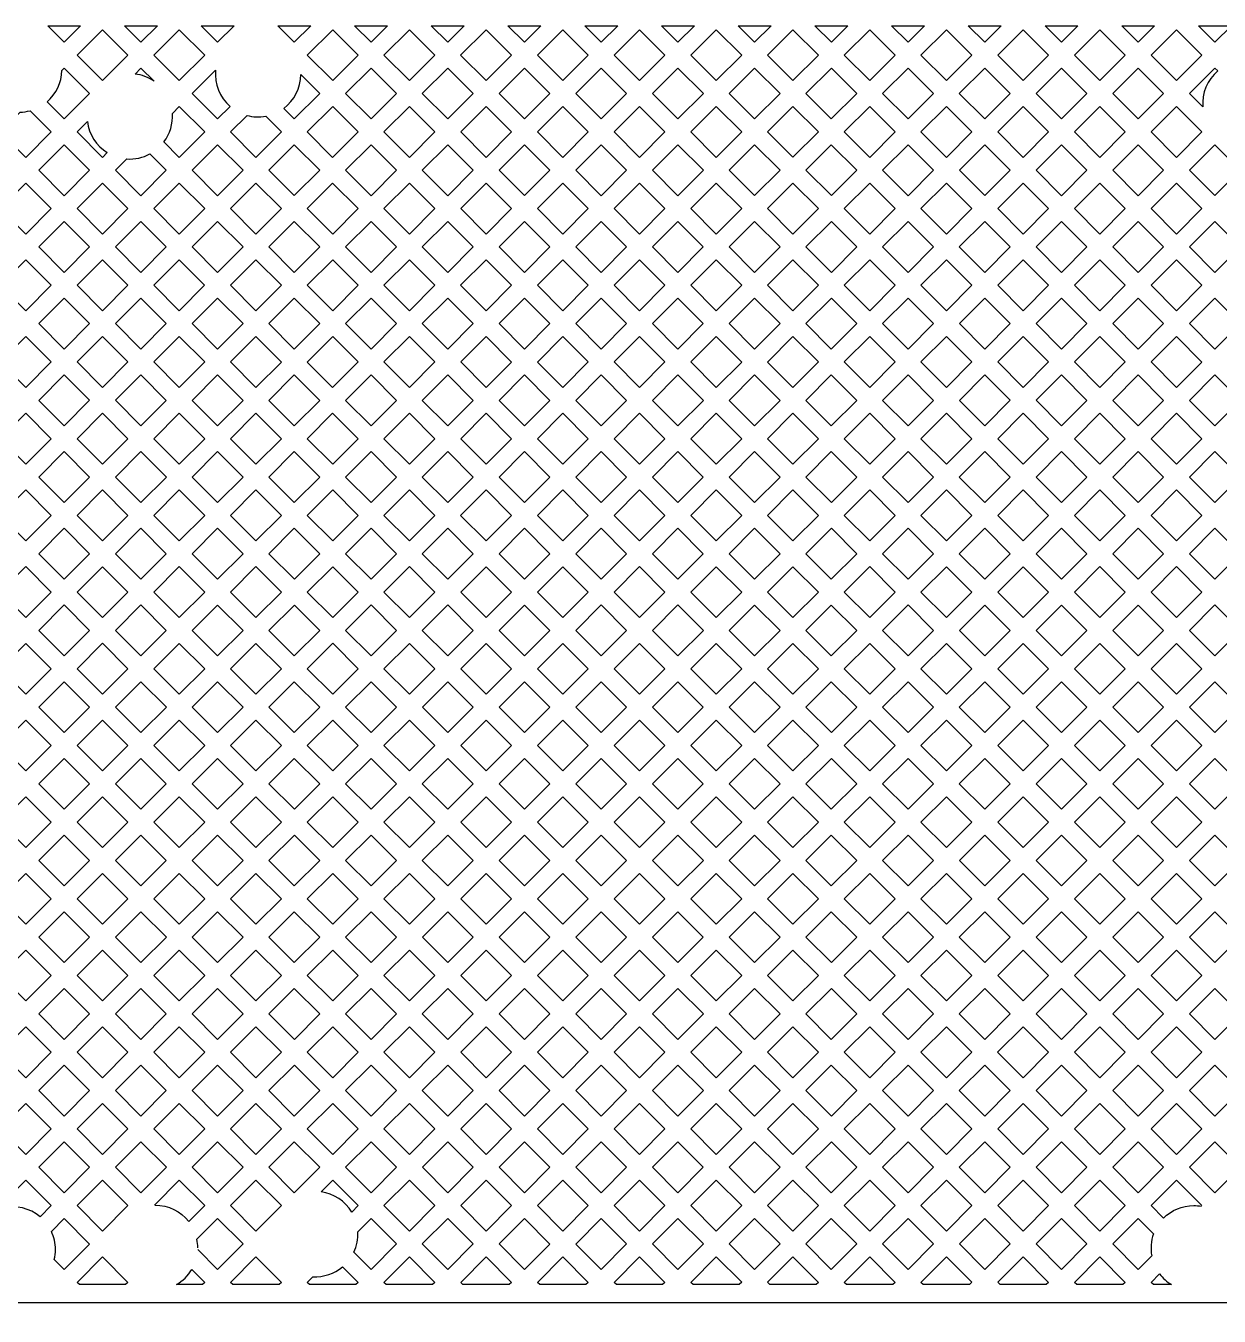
# Model space of a CAD drawing. Extents: x 3103 to 3424, y -52 to 175.
# Drawn here: x 3196.83 to 3201.8, y 41.98 to 47.36 of the extents above; entities that cross this region are included whole.
import ezdxf

# ---------------------------------------------------------------- set-up
doc = ezdxf.new("R2010")
doc.units = 0
doc.layers.add('gbr-dxf_layer0', color=7, linetype='Continuous')

msp = doc.modelspace()

# ---------------------------------------------------------------- linework, layer by layer
at = {"layer": 'gbr-dxf_layer0'}
for p, q in [((3196.92, 47.3555), (3197.0573, 47.3555)), ((3197.2398, 47.3555), (3197.3771, 47.3555)), ((3197.5593, 47.3555), (3197.6969, 47.3555)), ((3197.8791, 47.3555), (3198.0164, 47.3555)), ((3198.1989, 47.3555), (3198.3362, 47.3555)), ((3198.5184, 47.3555), (3198.6558, 47.3555)), ((3198.8382, 47.3555), (3198.9755, 47.3555)), ((3199.158, 47.3555), (3199.2953, 47.3555)), ((3199.4778, 47.3555), (3199.6149, 47.3555)), ((3199.7973, 47.3555), (3199.9347, 47.3555)), ((3200.1171, 47.3555), (3200.2544, 47.3555)), ((3200.4366, 47.3555), (3200.574, 47.3555)), ((3200.7564, 47.3555), (3200.8938, 47.3555)), ((3201.0762, 47.3555), (3201.2135, 47.3555)), ((3201.3957, 47.3555), (3201.5331, 47.3555)), ((3201.7155, 47.3555), (3201.8529, 47.3555)), ((3197.5222, 47.073), (3197.6198, 47.1706)), ((3201.7339, 47.0173), (3201.6782, 47.073)), ((3197.0425, 46.9131), (3197.0856, 46.9562))]:
    msp.add_line(p, q, dxfattribs=at)
at = {"layer": 'gbr-dxf_layer0', "linetype": 'Continuous'}
for points in [[(3197.0573, 47.3555), (3196.9887, 47.2868), (3196.92, 47.3555)], [(3197.3771, 47.3555), (3197.3085, 47.2868), (3197.2398, 47.3555)], [(3197.6969, 47.3555), (3197.6281, 47.2866), (3197.5593, 47.3555)], [(3198.0164, 47.3555), (3197.9478, 47.2868), (3197.8791, 47.3555)], [(3198.3362, 47.3555), (3198.2676, 47.2868), (3198.1989, 47.3555)], [(3198.6558, 47.3555), (3198.5871, 47.2868), (3198.5184, 47.3555)], [(3198.9755, 47.3555), (3198.9069, 47.2868), (3198.8382, 47.3555)], [(3199.2953, 47.3555), (3199.2267, 47.2868), (3199.158, 47.3555)], [(3199.6149, 47.3555), (3199.5463, 47.2869), (3199.4778, 47.3555)], [(3199.9347, 47.3555), (3199.866, 47.2868), (3199.7973, 47.3555)], [(3200.2544, 47.3555), (3200.1858, 47.2868), (3200.1171, 47.3555)], [(3200.574, 47.3555), (3200.5053, 47.2868), (3200.4366, 47.3555)], [(3200.8938, 47.3555), (3200.8251, 47.2868), (3200.7564, 47.3555)], [(3201.2135, 47.3555), (3201.1449, 47.2868), (3201.0762, 47.3555)], [(3201.5331, 47.3555), (3201.4644, 47.2868), (3201.3957, 47.3555)], [(3201.8529, 47.3555), (3201.7842, 47.2868), (3201.7155, 47.3555)], [(3197.2839, 47.1545), (3197.3085, 47.179), (3197.3632, 47.1243)], [(3197.9746, 47.1522), (3198.0538, 47.073), (3197.9478, 46.967), (3197.9035, 47.0113)], [(3201.7303, 42.4374), (3201.6243, 42.5434), (3201.5183, 42.4374)], [(3197.5452, 42.2546), (3197.6281, 42.1716), (3197.7341, 42.2776), (3197.6281, 42.3836), (3197.5418, 42.2973)], [(3201.6032, 42.1081), (3201.5281, 42.1081), (3201.5184, 42.1177)]]:
    msp.add_lwpolyline(points, dxfattribs=at)
for points in [[(3197.0425, 47.2329), (3197.1486, 47.3389), (3197.2546, 47.2329), (3197.1486, 47.1269)], [(3197.3623, 47.2329), (3197.4682, 47.3388), (3197.5742, 47.2328), (3197.4683, 47.1269)], [(3198.0016, 47.2329), (3198.1077, 47.3389), (3198.2137, 47.2329), (3198.1077, 47.1269)], [(3198.3214, 47.2329), (3198.4273, 47.3388), (3198.5332, 47.2329), (3198.4273, 47.127)], [(3198.641, 47.2329), (3198.747, 47.3389), (3198.853, 47.2329), (3198.747, 47.1269)], [(3198.9608, 47.2329), (3199.0668, 47.3389), (3199.1728, 47.2329), (3199.0668, 47.1269)], [(3199.2805, 47.2329), (3199.3866, 47.3389), (3199.4924, 47.233), (3199.3864, 47.127)], [(3199.6002, 47.233), (3199.7061, 47.3389), (3199.8121, 47.2329), (3199.7062, 47.127)], [(3199.9199, 47.2329), (3200.0259, 47.3389), (3200.1319, 47.2329), (3200.0259, 47.1269)], [(3200.2396, 47.2329), (3200.3455, 47.3388), (3200.4514, 47.2329), (3200.3455, 47.127)], [(3200.5592, 47.2329), (3200.6652, 47.3389), (3200.7712, 47.2329), (3200.6652, 47.1269)], [(3200.879, 47.2329), (3200.985, 47.3389), (3201.091, 47.2329), (3200.985, 47.1269)], [(3201.1987, 47.2329), (3201.3046, 47.3388), (3201.4105, 47.2329), (3201.3046, 47.127)], [(3201.5183, 47.2329), (3201.6243, 47.3389), (3201.7303, 47.2329), (3201.6243, 47.1269)], [(3198.1615, 47.073), (3198.2676, 47.179), (3198.3734, 47.0731), (3198.2674, 46.9671)], [(3198.4812, 47.0731), (3198.5871, 47.179), (3198.6931, 47.073), (3198.5872, 46.9671)], [(3198.8009, 47.073), (3198.9069, 47.179), (3199.0129, 47.073), (3198.9069, 46.967)], [(3199.1206, 47.073), (3199.2267, 47.179), (3199.3325, 47.0731), (3199.2265, 46.9671)], [(3199.4403, 47.0731), (3199.5463, 47.1791), (3199.6523, 47.0731), (3199.5463, 46.9671)], [(3199.7601, 47.0731), (3199.866, 47.179), (3199.972, 47.073), (3199.8661, 46.9671)], [(3200.0797, 47.073), (3200.1858, 47.179), (3200.2916, 47.0731), (3200.1856, 46.9671)], [(3200.3994, 47.0731), (3200.5053, 47.179), (3200.6113, 47.073), (3200.5054, 46.9671)], [(3200.7191, 47.073), (3200.8251, 47.179), (3200.9311, 47.073), (3200.8251, 46.967)], [(3201.0389, 47.073), (3201.1449, 47.179), (3201.2508, 47.0731), (3201.1447, 46.9671)], [(3201.3585, 47.0731), (3201.4644, 47.179), (3201.5704, 47.073), (3201.4645, 46.9671)], [(3198.0016, 46.9131), (3198.1077, 47.0191), (3198.2135, 46.9132), (3198.1075, 46.8072)], [(3198.3213, 46.9132), (3198.4273, 47.0193), (3198.5333, 46.9132), (3198.4273, 46.8072)], [(3198.6411, 46.9132), (3198.747, 47.0191), (3198.853, 46.9131), (3198.7471, 46.8072)], [(3198.9608, 46.9131), (3199.0668, 47.0191), (3199.1726, 46.9132), (3199.0666, 46.8072)], [(3199.2804, 46.9132), (3199.3864, 47.0193), (3199.4924, 46.9132), (3199.3864, 46.8072)], [(3199.6002, 46.9132), (3199.7062, 47.0193), (3199.8122, 46.9132), (3199.7062, 46.8072)], [(3199.92, 46.9132), (3200.0259, 47.0191), (3200.1318, 46.9132), (3200.0259, 46.8074)], [(3200.2395, 46.9132), (3200.3455, 47.0193), (3200.4515, 46.9132), (3200.3455, 46.8072)], [(3200.5593, 46.9132), (3200.6652, 47.0191), (3200.7712, 46.9131), (3200.6653, 46.8072)], [(3200.879, 46.9131), (3200.985, 47.0191), (3201.0909, 46.9132), (3200.9848, 46.8072)], [(3201.1986, 46.9132), (3201.3046, 47.0193), (3201.4106, 46.9132), (3201.3046, 46.8072)], [(3201.5184, 46.9132), (3201.6243, 47.0191), (3201.7303, 46.9131), (3201.6244, 46.8072)], [(3196.8828, 46.7533), (3196.9887, 46.8592), (3197.0947, 46.7532), (3196.9888, 46.6473)], [(3197.5221, 46.7533), (3197.6281, 46.8594), (3197.7341, 46.7533), (3197.6281, 46.6473)], [(3197.8419, 46.7533), (3197.9478, 46.8592), (3198.0537, 46.7533), (3197.9478, 46.6475)], [(3198.1614, 46.7533), (3198.2674, 46.8594), (3198.3734, 46.7533), (3198.2674, 46.6473)], [(3198.4812, 46.7533), (3198.5872, 46.8594), (3198.6932, 46.7533), (3198.5872, 46.6473)], [(3198.801, 46.7533), (3198.9069, 46.8592), (3199.0128, 46.7533), (3198.9069, 46.6475)], [(3199.1205, 46.7533), (3199.2265, 46.8594), (3199.3325, 46.7533), (3199.2265, 46.6473)], [(3199.4403, 46.7533), (3199.5463, 46.8594), (3199.6523, 46.7533), (3199.5463, 46.6473)], [(3199.7601, 46.7533), (3199.8661, 46.8594), (3199.972, 46.7535), (3199.866, 46.6475)], [(3200.0797, 46.7535), (3200.1856, 46.8594), (3200.2916, 46.7533), (3200.1858, 46.6475)], [(3200.3994, 46.7533), (3200.5054, 46.8594), (3200.6114, 46.7533), (3200.5054, 46.6473)], [(3200.7192, 46.7533), (3200.8251, 46.8592), (3200.931, 46.7533), (3200.8251, 46.6475)], [(3201.0387, 46.7533), (3201.1447, 46.8594), (3201.2508, 46.7533), (3201.1447, 46.6473)], [(3201.3585, 46.7533), (3201.4645, 46.8594), (3201.5705, 46.7533), (3201.4645, 46.6473)], [(3201.6783, 46.7533), (3201.7842, 46.8592), (3201.8901, 46.7533), (3201.7842, 46.6475)], [(3196.7229, 46.5935), (3196.8289, 46.6995), (3196.9349, 46.5935), (3196.8289, 46.4874)], [(3197.0427, 46.5935), (3197.1486, 46.6993), (3197.2544, 46.5935), (3197.1486, 46.4876)], [(3197.3622, 46.5935), (3197.4682, 46.6995), (3197.5742, 46.5935), (3197.4682, 46.4874)], [(3197.682, 46.5935), (3197.788, 46.6995), (3197.8939, 46.5936), (3197.7879, 46.4876)], [(3198.0017, 46.5936), (3198.1075, 46.6995), (3198.2135, 46.5935), (3198.1077, 46.4876)], [(3198.3213, 46.5935), (3198.4273, 46.6995), (3198.5333, 46.5935), (3198.4273, 46.4874)], [(3198.6411, 46.5935), (3198.7471, 46.6995), (3198.853, 46.5936), (3198.747, 46.4876)], [(3198.9608, 46.5936), (3199.0666, 46.6995), (3199.1727, 46.5935), (3199.0668, 46.4876)], [(3199.2804, 46.5935), (3199.3864, 46.6995), (3199.4924, 46.5935), (3199.3864, 46.4874)], [(3199.6002, 46.5935), (3199.7062, 46.6995), (3199.8121, 46.5936), (3199.7061, 46.4876)], [(3199.9199, 46.5936), (3200.0259, 46.6996), (3200.1319, 46.5936), (3200.0259, 46.4876)], [(3200.2396, 46.5936), (3200.3455, 46.6995), (3200.4515, 46.5935), (3200.3457, 46.4876)], [(3200.5593, 46.5935), (3200.6653, 46.6995), (3200.7712, 46.5936), (3200.6652, 46.4876)], [(3200.879, 46.5936), (3200.9848, 46.6995), (3201.0909, 46.5935), (3200.985, 46.4876)], [(3201.1986, 46.5935), (3201.3046, 46.6995), (3201.4106, 46.5935), (3201.3046, 46.4874)], [(3201.5184, 46.5935), (3201.6244, 46.6995), (3201.7303, 46.5936), (3201.6243, 46.4876)], [(3196.8828, 46.4336), (3196.9888, 46.5396), (3197.0947, 46.4337), (3196.9887, 46.3277)], [(3197.2024, 46.4337), (3197.3083, 46.5396), (3197.4143, 46.4336), (3197.3085, 46.3277)], [(3197.5221, 46.4336), (3197.6281, 46.5396), (3197.734, 46.4337), (3197.628, 46.3277)], [(3197.8418, 46.4337), (3197.9478, 46.5397), (3198.0538, 46.4337), (3197.9478, 46.3277)], [(3198.1615, 46.4337), (3198.2674, 46.5396), (3198.3734, 46.4336), (3198.2676, 46.3277)], [(3198.4812, 46.4336), (3198.5872, 46.5396), (3198.6931, 46.4337), (3198.5871, 46.3277)], [(3198.8009, 46.4337), (3198.9069, 46.5397), (3199.0129, 46.4337), (3198.9069, 46.3277)], [(3199.1206, 46.4337), (3199.2265, 46.5396), (3199.3325, 46.4336), (3199.2267, 46.3277)], [(3199.4403, 46.4336), (3199.5463, 46.5396), (3199.6522, 46.4337), (3199.5462, 46.3277)], [(3199.76, 46.4337), (3199.866, 46.5397), (3199.972, 46.4337), (3199.866, 46.3277)], [(3200.0797, 46.4337), (3200.1858, 46.5397), (3200.2918, 46.4337), (3200.1858, 46.3277)], [(3200.3995, 46.4337), (3200.5054, 46.5396), (3200.6113, 46.4337), (3200.5054, 46.3278)], [(3200.7191, 46.4337), (3200.8251, 46.5397), (3200.9311, 46.4337), (3200.8251, 46.3277)], [(3201.0389, 46.4337), (3201.1447, 46.5396), (3201.2508, 46.4336), (3201.1449, 46.3277)], [(3201.3585, 46.4336), (3201.4645, 46.5396), (3201.5704, 46.4337), (3201.4644, 46.3277)], [(3201.6782, 46.4337), (3201.7842, 46.5397), (3201.8902, 46.4337), (3201.7842, 46.3277)], [(3196.723, 46.2738), (3196.8289, 46.3797), (3196.9348, 46.2738), (3196.8289, 46.1679)], [(3197.0425, 46.2738), (3197.1486, 46.3798), (3197.2546, 46.2738), (3197.1486, 46.1678)], [(3197.3623, 46.2738), (3197.4682, 46.3797), (3197.5741, 46.2738), (3197.4682, 46.1679)], [(3197.6819, 46.2738), (3197.7879, 46.3798), (3197.8939, 46.2738), (3197.7879, 46.1678)], [(3198.0017, 46.2738), (3198.1077, 46.3798), (3198.2137, 46.2738), (3198.1077, 46.1678)], [(3198.3214, 46.2738), (3198.4273, 46.3797), (3198.5332, 46.2738), (3198.4273, 46.1679)], [(3198.641, 46.2738), (3198.747, 46.3798), (3198.853, 46.2738), (3198.747, 46.1678)], [(3198.9608, 46.2738), (3199.0668, 46.3798), (3199.1728, 46.2738), (3199.0668, 46.1678)], [(3199.2805, 46.2738), (3199.3864, 46.3797), (3199.4923, 46.2738), (3199.3864, 46.1679)], [(3199.6001, 46.2738), (3199.7061, 46.3798), (3199.8121, 46.2738), (3199.7061, 46.1678)], [(3199.9199, 46.2738), (3200.0259, 46.3798), (3200.1319, 46.2738), (3200.0259, 46.1678)], [(3200.2396, 46.2738), (3200.3457, 46.3798), (3200.4515, 46.2739), (3200.3455, 46.1679)], [(3200.5593, 46.2739), (3200.6652, 46.3798), (3200.7712, 46.2738), (3200.6653, 46.1679)], [(3200.879, 46.2738), (3200.985, 46.3798), (3201.091, 46.2738), (3200.985, 46.1678)], [(3201.1987, 46.2738), (3201.3046, 46.3797), (3201.4105, 46.2738), (3201.3046, 46.1679)], [(3201.5183, 46.2738), (3201.6243, 46.3798), (3201.7303, 46.2738), (3201.6243, 46.1678)], [(3196.8828, 46.114), (3196.9887, 46.2199), (3197.0947, 46.1139), (3196.9888, 46.008)], [(3197.2024, 46.1139), (3197.3085, 46.2199), (3197.4143, 46.114), (3197.3083, 46.008)], [(3197.5221, 46.114), (3197.628, 46.2199), (3197.734, 46.1139), (3197.6281, 46.008)], [(3197.8418, 46.1139), (3197.9478, 46.2199), (3198.0538, 46.1139), (3197.9478, 46.0079)], [(3198.1615, 46.1139), (3198.2676, 46.2199), (3198.3734, 46.114), (3198.2674, 46.008)], [(3198.4812, 46.114), (3198.5871, 46.2199), (3198.6931, 46.1139), (3198.5872, 46.008)], [(3198.8009, 46.1139), (3198.9069, 46.2199), (3199.0129, 46.1139), (3198.9069, 46.0079)], [(3199.1206, 46.1139), (3199.2267, 46.2199), (3199.3325, 46.114), (3199.2265, 46.008)], [(3199.4403, 46.114), (3199.5462, 46.2199), (3199.6522, 46.1139), (3199.5463, 46.008)], [(3199.76, 46.1139), (3199.866, 46.2199), (3199.972, 46.1139), (3199.866, 46.0079)], [(3200.0797, 46.1139), (3200.1858, 46.2199), (3200.2916, 46.114), (3200.1856, 46.008)], [(3200.3994, 46.114), (3200.5054, 46.22), (3200.6114, 46.114), (3200.5054, 46.008)], [(3200.7192, 46.114), (3200.8251, 46.2199), (3200.9311, 46.1139), (3200.8252, 46.008)], [(3201.0389, 46.1139), (3201.1449, 46.2199), (3201.2508, 46.114), (3201.1447, 46.008)], [(3201.3585, 46.114), (3201.4644, 46.2199), (3201.5704, 46.1139), (3201.4645, 46.008)], [(3201.6782, 46.1139), (3201.7842, 46.2199), (3201.8902, 46.1139), (3201.7842, 46.0079)], [(3196.7229, 45.9541), (3196.8289, 46.0601), (3196.9349, 45.9541), (3196.8289, 45.8481)], [(3197.0427, 45.9541), (3197.1486, 46.06), (3197.2544, 45.9541), (3197.1486, 45.8482)], [(3197.3622, 45.9541), (3197.4682, 46.0601), (3197.5742, 45.9541), (3197.4682, 45.8481)], [(3197.682, 45.9541), (3197.7879, 46.06), (3197.8939, 45.954), (3197.788, 45.8481)], [(3198.0016, 45.954), (3198.1077, 46.06), (3198.2135, 45.9541), (3198.1075, 45.8481)], [(3198.3213, 45.9541), (3198.4273, 46.0601), (3198.5333, 45.9541), (3198.4273, 45.8481)], [(3198.6411, 45.9541), (3198.747, 46.06), (3198.853, 45.954), (3198.7471, 45.8481)], [(3198.9608, 45.954), (3199.0668, 46.06), (3199.1726, 45.9541), (3199.0666, 45.8481)], [(3199.2804, 45.9541), (3199.3864, 46.0601), (3199.4924, 45.9541), (3199.3864, 45.8481)], [(3199.6002, 45.9541), (3199.7061, 46.06), (3199.8121, 45.954), (3199.7062, 45.8481)], [(3199.9199, 45.954), (3200.0259, 46.06), (3200.1318, 45.9541), (3200.0257, 45.8481)], [(3200.2395, 45.9541), (3200.3455, 46.0601), (3200.4515, 45.9541), (3200.3455, 45.8481)], [(3200.5593, 45.9541), (3200.6653, 46.0601), (3200.7713, 45.9541), (3200.6653, 45.8481)], [(3200.8791, 45.9541), (3200.985, 46.06), (3201.0909, 45.9541), (3200.985, 45.8482)], [(3201.1986, 45.9541), (3201.3046, 46.0601), (3201.4106, 45.9541), (3201.3046, 45.8481)], [(3201.5184, 45.9541), (3201.6243, 46.06), (3201.7303, 45.954), (3201.6244, 45.8481)], [(3196.8828, 45.7942), (3196.9888, 45.9003), (3197.0947, 45.7944), (3196.9887, 45.6884)], [(3197.2024, 45.7944), (3197.3083, 45.9003), (3197.4143, 45.7942), (3197.3085, 45.6884)], [(3197.5221, 45.7942), (3197.6281, 45.9003), (3197.7341, 45.7942), (3197.6281, 45.6882)], [(3197.8419, 45.7942), (3197.9478, 45.9001), (3198.0537, 45.7942), (3197.9478, 45.6884)], [(3198.1614, 45.7942), (3198.2674, 45.9003), (3198.3734, 45.7942), (3198.2674, 45.6882)], [(3198.4812, 45.7942), (3198.5872, 45.9003), (3198.6932, 45.7942), (3198.5872, 45.6882)], [(3198.801, 45.7942), (3198.9069, 45.9001), (3199.0128, 45.7942), (3198.9069, 45.6884)], [(3199.1205, 45.7942), (3199.2265, 45.9003), (3199.3325, 45.7942), (3199.2265, 45.6882)], [(3199.4403, 45.7942), (3199.5463, 45.9003), (3199.6523, 45.7942), (3199.5463, 45.6882)], [(3199.7601, 45.7942), (3199.866, 45.9001), (3199.9719, 45.7942), (3199.866, 45.6884)], [(3200.0796, 45.7942), (3200.1856, 45.9003), (3200.2916, 45.7942), (3200.1856, 45.6882)], [(3200.3994, 45.7942), (3200.5054, 45.9003), (3200.6114, 45.7942), (3200.5054, 45.6882)], [(3200.7192, 45.7942), (3200.8252, 45.9003), (3200.9311, 45.7944), (3200.8251, 45.6884)], [(3201.0389, 45.7944), (3201.1447, 45.9003), (3201.2508, 45.7942), (3201.1449, 45.6884)], [(3201.3585, 45.7942), (3201.4645, 45.9003), (3201.5705, 45.7942), (3201.4645, 45.6882)], [(3201.6783, 45.7942), (3201.7842, 45.9001), (3201.8901, 45.7942), (3201.7842, 45.6884)], [(3196.7229, 45.6343), (3196.8289, 45.7404), (3196.9348, 45.6345), (3196.8288, 45.5285)], [(3197.0425, 45.6345), (3197.1486, 45.7405), (3197.2546, 45.6345), (3197.1486, 45.5285)], [(3197.3623, 45.6345), (3197.4682, 45.7404), (3197.5742, 45.6343), (3197.4683, 45.5285)], [(3197.682, 45.6343), (3197.788, 45.7404), (3197.8939, 45.6345), (3197.7879, 45.5285)], [(3198.0016, 45.6345), (3198.1075, 45.7404), (3198.2135, 45.6343), (3198.1077, 45.5285)], [(3198.3213, 45.6343), (3198.4273, 45.7404), (3198.5333, 45.6343), (3198.4273, 45.5283)], [(3198.6411, 45.6343), (3198.7471, 45.7404), (3198.853, 45.6345), (3198.747, 45.5285)], [(3198.9608, 45.6345), (3199.0666, 45.7404), (3199.1726, 45.6343), (3199.0668, 45.5285)], [(3199.2804, 45.6343), (3199.3864, 45.7404), (3199.4924, 45.6343), (3199.3864, 45.5283)], [(3199.6002, 45.6343), (3199.7062, 45.7404), (3199.8121, 45.6345), (3199.7061, 45.5285)], [(3199.9199, 45.6345), (3200.0257, 45.7404), (3200.1318, 45.6343), (3200.0259, 45.5285)], [(3200.2395, 45.6343), (3200.3455, 45.7404), (3200.4515, 45.6343), (3200.3455, 45.5283)], [(3200.5593, 45.6343), (3200.6653, 45.7404), (3200.7712, 45.6345), (3200.6652, 45.5285)], [(3200.879, 45.6345), (3200.985, 45.7405), (3201.091, 45.6345), (3200.985, 45.5285)], [(3201.1987, 45.6345), (3201.3046, 45.7404), (3201.4106, 45.6343), (3201.3048, 45.5285)], [(3201.5184, 45.6343), (3201.6244, 45.7404), (3201.7303, 45.6345), (3201.6243, 45.5285)], [(3196.8827, 45.4746), (3196.9887, 45.5806), (3197.0947, 45.4746), (3196.9887, 45.3686)], [(3197.2024, 45.4746), (3197.3085, 45.5806), (3197.4145, 45.4746), (3197.3085, 45.3686)], [(3197.5222, 45.4746), (3197.6281, 45.5805), (3197.734, 45.4746), (3197.6281, 45.3687)], [(3197.8418, 45.4746), (3197.9478, 45.5806), (3198.0538, 45.4746), (3197.9478, 45.3686)], [(3198.1615, 45.4746), (3198.2674, 45.5805), (3198.3734, 45.4745), (3198.2676, 45.3686)], [(3198.4812, 45.4745), (3198.5872, 45.5805), (3198.6931, 45.4746), (3198.5871, 45.3686)], [(3198.8009, 45.4746), (3198.9069, 45.5806), (3199.0129, 45.4746), (3198.9069, 45.3686)], [(3199.1206, 45.4746), (3199.2265, 45.5805), (3199.3325, 45.4745), (3199.2267, 45.3686)], [(3199.4403, 45.4745), (3199.5463, 45.5805), (3199.6522, 45.4746), (3199.5462, 45.3686)], [(3199.76, 45.4746), (3199.866, 45.5806), (3199.972, 45.4746), (3199.866, 45.3686)], [(3200.0797, 45.4746), (3200.1856, 45.5805), (3200.2916, 45.4745), (3200.1858, 45.3686)], [(3200.3994, 45.4745), (3200.5054, 45.5805), (3200.6113, 45.4746), (3200.5053, 45.3686)], [(3200.7191, 45.4746), (3200.8251, 45.5806), (3200.9311, 45.4746), (3200.8251, 45.3686)], [(3201.0389, 45.4746), (3201.1449, 45.5806), (3201.2509, 45.4746), (3201.1449, 45.3686)], [(3201.3586, 45.4746), (3201.4645, 45.5805), (3201.5704, 45.4746), (3201.4645, 45.3687)], [(3201.6782, 45.4746), (3201.7842, 45.5806), (3201.8902, 45.4746), (3201.7842, 45.3686)], [(3196.7229, 45.3148), (3196.8288, 45.4207), (3196.9348, 45.3147), (3196.8289, 45.2088)], [(3197.0425, 45.3147), (3197.1486, 45.4207), (3197.2546, 45.3147), (3197.1486, 45.2087)], [(3197.3623, 45.3147), (3197.4683, 45.4207), (3197.5742, 45.3148), (3197.4682, 45.2088)], [(3197.682, 45.3148), (3197.7879, 45.4207), (3197.8939, 45.3147), (3197.788, 45.2088)], [(3198.0017, 45.3147), (3198.1077, 45.4207), (3198.2137, 45.3147), (3198.1077, 45.2087)], [(3198.3214, 45.3147), (3198.4273, 45.4206), (3198.5332, 45.3147), (3198.4273, 45.2088)], [(3198.641, 45.3147), (3198.747, 45.4207), (3198.853, 45.3147), (3198.747, 45.2087)], [(3198.9608, 45.3147), (3199.0668, 45.4207), (3199.1728, 45.3147), (3199.0668, 45.2087)], [(3199.2805, 45.3147), (3199.3864, 45.4206), (3199.4923, 45.3147), (3199.3864, 45.2088)], [(3199.6001, 45.3147), (3199.7061, 45.4207), (3199.8121, 45.3147), (3199.7061, 45.2087)], [(3199.9199, 45.3147), (3200.0259, 45.4207), (3200.1319, 45.3147), (3200.0259, 45.2087)], [(3200.2396, 45.3147), (3200.3455, 45.4206), (3200.4514, 45.3147), (3200.3455, 45.2088)], [(3200.5592, 45.3147), (3200.6652, 45.4207), (3200.7712, 45.3147), (3200.6652, 45.2087)], [(3200.879, 45.3147), (3200.985, 45.4207), (3201.091, 45.3147), (3200.985, 45.2087)], [(3201.1987, 45.3147), (3201.3048, 45.4207), (3201.4106, 45.3148), (3201.3046, 45.2088)], [(3201.5184, 45.3148), (3201.6243, 45.4207), (3201.7303, 45.3147), (3201.6244, 45.2088)], [(3196.8828, 45.1549), (3196.9887, 45.2608), (3197.0947, 45.1548), (3196.9888, 45.0489)], [(3197.2024, 45.1548), (3197.3085, 45.2608), (3197.4143, 45.1549), (3197.3083, 45.0489)], [(3197.5221, 45.1549), (3197.6281, 45.2609), (3197.7341, 45.1549), (3197.6281, 45.0489)], [(3197.8419, 45.1549), (3197.9478, 45.2608), (3198.0538, 45.1548), (3197.9479, 45.0489)], [(3198.1615, 45.1548), (3198.2676, 45.2608), (3198.3734, 45.1549), (3198.2674, 45.0489)], [(3198.4812, 45.1549), (3198.5871, 45.2608), (3198.6931, 45.1548), (3198.5872, 45.0489)], [(3198.8009, 45.1548), (3198.9069, 45.2608), (3199.0129, 45.1548), (3198.9069, 45.0488)], [(3199.1206, 45.1548), (3199.2267, 45.2608), (3199.3325, 45.1549), (3199.2265, 45.0489)], [(3199.4403, 45.1549), (3199.5462, 45.2608), (3199.6522, 45.1548), (3199.5463, 45.0489)], [(3199.76, 45.1548), (3199.866, 45.2608), (3199.972, 45.1548), (3199.866, 45.0488)], [(3200.0797, 45.1548), (3200.1858, 45.2608), (3200.2916, 45.1549), (3200.1856, 45.0489)], [(3200.3994, 45.1549), (3200.5053, 45.2608), (3200.6113, 45.1548), (3200.5054, 45.0489)], [(3200.7191, 45.1548), (3200.8251, 45.2608), (3200.9311, 45.1548), (3200.8251, 45.0488)], [(3201.0389, 45.1548), (3201.1449, 45.2608), (3201.2508, 45.1549), (3201.1447, 45.0489)], [(3201.3585, 45.1549), (3201.4645, 45.2609), (3201.5705, 45.1549), (3201.4645, 45.0489)], [(3201.6783, 45.1549), (3201.7842, 45.2608), (3201.8902, 45.1548), (3201.7843, 45.0489)], [(3196.7229, 44.995), (3196.8289, 45.101), (3196.9349, 44.995), (3196.8289, 44.889)], [(3197.0427, 44.995), (3197.1486, 45.1009), (3197.2544, 44.995), (3197.1486, 44.8891)], [(3197.3622, 44.995), (3197.4682, 45.101), (3197.5742, 44.995), (3197.4682, 44.889)], [(3197.682, 44.995), (3197.788, 45.101), (3197.894, 44.995), (3197.788, 44.889)], [(3198.0018, 44.995), (3198.1077, 45.1009), (3198.2135, 44.995), (3198.1077, 44.8891)], [(3198.3213, 44.995), (3198.4273, 45.101), (3198.5333, 44.995), (3198.4273, 44.889)], [(3198.6411, 44.995), (3198.747, 45.1009), (3198.853, 44.9949), (3198.7471, 44.889)], [(3198.9608, 44.9949), (3199.0668, 45.1009), (3199.1727, 44.995), (3199.0666, 44.889)], [(3199.2804, 44.995), (3199.3864, 45.101), (3199.4924, 44.995), (3199.3864, 44.889)], [(3199.6002, 44.995), (3199.7061, 45.1009), (3199.8121, 44.9949), (3199.7062, 44.889)], [(3199.9199, 44.9949), (3200.0259, 45.1009), (3200.1318, 44.995), (3200.0257, 44.889)], [(3200.2395, 44.995), (3200.3455, 45.101), (3200.4515, 44.995), (3200.3455, 44.889)], [(3200.5593, 44.995), (3200.6652, 45.1009), (3200.7712, 44.9949), (3200.6653, 44.889)], [(3200.879, 44.9949), (3200.985, 45.1009), (3201.0909, 44.995), (3200.9848, 44.889)], [(3201.1986, 44.995), (3201.3046, 45.101), (3201.4106, 44.995), (3201.3046, 44.889)], [(3201.5184, 44.995), (3201.6244, 45.101), (3201.7304, 44.995), (3201.6244, 44.889)], [(3196.8828, 44.8351), (3196.9888, 44.9412), (3197.0947, 44.8353), (3196.9887, 44.7293)], [(3197.2024, 44.8353), (3197.3083, 44.9412), (3197.4143, 44.8351), (3197.3085, 44.7293)], [(3197.5221, 44.8351), (3197.6281, 44.9411), (3197.7341, 44.8351), (3197.6281, 44.7291)], [(3197.8419, 44.8351), (3197.9479, 44.9411), (3198.0538, 44.8353), (3197.9478, 44.7293)], [(3198.1615, 44.8353), (3198.2674, 44.9412), (3198.3734, 44.8351), (3198.2676, 44.7293)], [(3198.4812, 44.8351), (3198.5872, 44.9412), (3198.6932, 44.8351), (3198.5872, 44.7291)], [(3198.801, 44.8351), (3198.9069, 44.941), (3199.0128, 44.8351), (3198.9069, 44.7293)], [(3199.1205, 44.8351), (3199.2265, 44.9412), (3199.3325, 44.8351), (3199.2265, 44.7291)], [(3199.4403, 44.8351), (3199.5463, 44.9412), (3199.6523, 44.8351), (3199.5463, 44.7291)], [(3199.7601, 44.8351), (3199.866, 44.941), (3199.9719, 44.8351), (3199.866, 44.7293)], [(3200.0796, 44.8351), (3200.1856, 44.9411), (3200.2916, 44.8351), (3200.1856, 44.7291)], [(3200.3994, 44.8351), (3200.5054, 44.9412), (3200.6114, 44.8351), (3200.5054, 44.7291)], [(3200.7192, 44.8351), (3200.8251, 44.941), (3200.931, 44.8351), (3200.8251, 44.7293)], [(3201.0387, 44.8351), (3201.1447, 44.9411), (3201.2508, 44.8351), (3201.1447, 44.7291)], [(3201.3585, 44.8351), (3201.4645, 44.9411), (3201.5705, 44.8351), (3201.4645, 44.7291)], [(3201.6783, 44.8351), (3201.7843, 44.9412), (3201.8902, 44.8353), (3201.7842, 44.7293)], [(3196.7229, 44.6752), (3196.8289, 44.7813), (3196.9348, 44.6754), (3196.8288, 44.5694)], [(3197.0425, 44.6754), (3197.1486, 44.7814), (3197.2546, 44.6754), (3197.1486, 44.5694)], [(3197.3623, 44.6754), (3197.4682, 44.7813), (3197.5742, 44.6752), (3197.4683, 44.5694)], [(3197.682, 44.6752), (3197.788, 44.7813), (3197.8939, 44.6754), (3197.7879, 44.5694)], [(3198.0016, 44.6754), (3198.1077, 44.7814), (3198.2137, 44.6754), (3198.1077, 44.5694)], [(3198.3214, 44.6754), (3198.4273, 44.7813), (3198.5333, 44.6752), (3198.4274, 44.5694)], [(3198.6411, 44.6752), (3198.7471, 44.7813), (3198.853, 44.6754), (3198.747, 44.5694)], [(3198.9608, 44.6754), (3199.0666, 44.7813), (3199.1727, 44.6752), (3199.0668, 44.5694)], [(3199.2804, 44.6752), (3199.3864, 44.7813), (3199.4924, 44.6752), (3199.3864, 44.5692)], [(3199.6002, 44.6752), (3199.7062, 44.7813), (3199.8121, 44.6754), (3199.7061, 44.5694)], [(3199.9199, 44.6754), (3200.0257, 44.7813), (3200.1318, 44.6752), (3200.0259, 44.5694)], [(3200.2395, 44.6752), (3200.3455, 44.7813), (3200.4515, 44.6752), (3200.3455, 44.5692)], [(3200.5593, 44.6752), (3200.6653, 44.7813), (3200.7712, 44.6754), (3200.6652, 44.5694)], [(3200.879, 44.6754), (3200.9848, 44.7813), (3201.0909, 44.6752), (3200.985, 44.5694)], [(3201.1986, 44.6752), (3201.3046, 44.7813), (3201.4106, 44.6752), (3201.3046, 44.5692)], [(3201.5184, 44.6752), (3201.6244, 44.7813), (3201.7303, 44.6754), (3201.6243, 44.5694)], [(3196.8826, 44.5155), (3196.9887, 44.6215), (3197.0947, 44.5155), (3196.9887, 44.4095)], [(3197.2024, 44.5155), (3197.3085, 44.6215), (3197.4145, 44.5155), (3197.3085, 44.4095)], [(3197.5222, 44.5155), (3197.6281, 44.6214), (3197.734, 44.5155), (3197.6281, 44.4096)], [(3197.8418, 44.5155), (3197.9478, 44.6215), (3198.0538, 44.5155), (3197.9478, 44.4095)], [(3198.1615, 44.5155), (3198.2676, 44.6215), (3198.3736, 44.5155), (3198.2676, 44.4095)], [(3198.4813, 44.5155), (3198.5872, 44.6214), (3198.6931, 44.5155), (3198.5872, 44.4096)], [(3198.8009, 44.5155), (3198.9069, 44.6215), (3199.0129, 44.5155), (3198.9069, 44.4095)], [(3199.1206, 44.5155), (3199.2265, 44.6214), (3199.3325, 44.5154), (3199.2267, 44.4095)], [(3199.4403, 44.5154), (3199.5463, 44.6214), (3199.6522, 44.5155), (3199.5462, 44.4095)], [(3199.76, 44.5155), (3199.866, 44.6215), (3199.972, 44.5155), (3199.866, 44.4095)], [(3200.0797, 44.5155), (3200.1856, 44.6214), (3200.2916, 44.5154), (3200.1858, 44.4095)], [(3200.3994, 44.5154), (3200.5054, 44.6214), (3200.6113, 44.5155), (3200.5053, 44.4095)], [(3200.7191, 44.5155), (3200.8251, 44.6215), (3200.9311, 44.5155), (3200.8251, 44.4095)], [(3201.0389, 44.5155), (3201.1447, 44.6214), (3201.2508, 44.5154), (3201.1449, 44.4095)], [(3201.3585, 44.5154), (3201.4645, 44.6214), (3201.5704, 44.5155), (3201.4644, 44.4095)], [(3201.6782, 44.5155), (3201.7842, 44.6215), (3201.8902, 44.5155), (3201.7842, 44.4095)], [(3196.7229, 44.3557), (3196.8288, 44.4616), (3196.9348, 44.3556), (3196.8289, 44.2497)], [(3197.0425, 44.3556), (3197.1486, 44.4616), (3197.2546, 44.3556), (3197.1486, 44.2496)], [(3197.3623, 44.3556), (3197.4683, 44.4616), (3197.5742, 44.3557), (3197.4682, 44.2497)], [(3197.682, 44.3557), (3197.7879, 44.4616), (3197.8939, 44.3556), (3197.788, 44.2497)], [(3198.0016, 44.3556), (3198.1077, 44.4616), (3198.2137, 44.3556), (3198.1077, 44.2496)], [(3198.3214, 44.3556), (3198.4274, 44.4616), (3198.5333, 44.3557), (3198.4273, 44.2497)], [(3198.6411, 44.3557), (3198.747, 44.4616), (3198.853, 44.3556), (3198.7471, 44.2497)], [(3198.9608, 44.3556), (3199.0668, 44.4616), (3199.1728, 44.3556), (3199.0668, 44.2496)], [(3199.2805, 44.3556), (3199.3864, 44.4615), (3199.4923, 44.3556), (3199.3864, 44.2497)], [(3199.6001, 44.3556), (3199.7061, 44.4616), (3199.8121, 44.3556), (3199.7061, 44.2496)], [(3199.9199, 44.3556), (3200.0259, 44.4616), (3200.1319, 44.3556), (3200.0259, 44.2496)], [(3200.2396, 44.3556), (3200.3455, 44.4615), (3200.4514, 44.3556), (3200.3455, 44.2497)], [(3200.5592, 44.3556), (3200.6652, 44.4616), (3200.7712, 44.3556), (3200.6652, 44.2496)], [(3200.879, 44.3556), (3200.985, 44.4616), (3201.091, 44.3556), (3200.985, 44.2496)], [(3201.1987, 44.3556), (3201.3046, 44.4615), (3201.4105, 44.3556), (3201.3046, 44.2497)], [(3201.5183, 44.3556), (3201.6243, 44.4616), (3201.7303, 44.3556), (3201.6243, 44.2496)], [(3196.8828, 44.1958), (3196.9887, 44.3017), (3197.0947, 44.1957), (3196.9888, 44.0898)], [(3197.2024, 44.1957), (3197.3085, 44.3017), (3197.4143, 44.1958), (3197.3083, 44.0898)], [(3197.5221, 44.1958), (3197.6281, 44.3018), (3197.7341, 44.1958), (3197.6281, 44.0898)], [(3197.8419, 44.1958), (3197.9478, 44.3017), (3198.0538, 44.1957), (3197.9479, 44.0898)], [(3198.1615, 44.1957), (3198.2676, 44.3017), (3198.3734, 44.1958), (3198.2674, 44.0898)], [(3198.4812, 44.1958), (3198.5872, 44.3018), (3198.6932, 44.1958), (3198.5872, 44.0898)], [(3198.801, 44.1958), (3198.9069, 44.3017), (3199.0129, 44.1957), (3198.907, 44.0898)], [(3199.1206, 44.1957), (3199.2267, 44.3017), (3199.3325, 44.1958), (3199.2265, 44.0898)], [(3199.4403, 44.1958), (3199.5462, 44.3017), (3199.6522, 44.1957), (3199.5463, 44.0898)], [(3199.76, 44.1957), (3199.866, 44.3017), (3199.972, 44.1957), (3199.866, 44.0897)], [(3200.0797, 44.1957), (3200.1858, 44.3017), (3200.2916, 44.1958), (3200.1856, 44.0898)], [(3200.3994, 44.1958), (3200.5053, 44.3017), (3200.6113, 44.1957), (3200.5054, 44.0898)], [(3200.7191, 44.1957), (3200.8251, 44.3017), (3200.9311, 44.1957), (3200.8251, 44.0897)], [(3201.0389, 44.1957), (3201.1449, 44.3017), (3201.2508, 44.1958), (3201.1447, 44.0898)], [(3201.3585, 44.1958), (3201.4644, 44.3017), (3201.5704, 44.1957), (3201.4645, 44.0898)], [(3201.6782, 44.1957), (3201.7842, 44.3017), (3201.8901, 44.1958), (3201.7841, 44.0898)], [(3196.7229, 44.0359), (3196.8289, 44.1419), (3196.9349, 44.0359), (3196.8289, 43.9299)], [(3197.0427, 44.0359), (3197.1486, 44.1418), (3197.2544, 44.0359), (3197.1486, 43.93)], [(3197.3622, 44.0359), (3197.4682, 44.1419), (3197.5742, 44.0359), (3197.4682, 43.9299)], [(3197.682, 44.0359), (3197.788, 44.1419), (3197.894, 44.0359), (3197.788, 43.9299)], [(3198.0018, 44.0359), (3198.1077, 44.1418), (3198.2135, 44.0359), (3198.1077, 43.93)], [(3198.3213, 44.0359), (3198.4273, 44.1419), (3198.5333, 44.0359), (3198.4273, 43.9299)], [(3198.6411, 44.0359), (3198.7471, 44.1419), (3198.8531, 44.0359), (3198.7471, 43.9299)], [(3198.9609, 44.0359), (3199.0668, 44.1418), (3199.1727, 44.0359), (3199.0668, 43.93)], [(3199.2804, 44.0359), (3199.3864, 44.1419), (3199.4924, 44.0359), (3199.3864, 43.9299)], [(3199.6002, 44.0359), (3199.7061, 44.1418), (3199.8121, 44.0358), (3199.7062, 43.9299)], [(3199.9199, 44.0358), (3200.0259, 44.1418), (3200.1318, 44.0359), (3200.0257, 43.9299)], [(3200.2395, 44.0359), (3200.3455, 44.1419), (3200.4515, 44.0359), (3200.3455, 43.9299)], [(3200.5593, 44.0359), (3200.6652, 44.1418), (3200.7712, 44.0358), (3200.6653, 43.9299)], [(3200.879, 44.0358), (3200.985, 44.1418), (3201.0909, 44.0359), (3200.9848, 43.9299)], [(3201.1986, 44.0359), (3201.3046, 44.1419), (3201.4106, 44.0359), (3201.3046, 43.9299)], [(3201.5184, 44.0359), (3201.6243, 44.1418), (3201.7302, 44.0359), (3201.6243, 43.93)], [(3196.8828, 43.876), (3196.9888, 43.982), (3197.0947, 43.8762), (3196.9887, 43.7701)], [(3197.2024, 43.8762), (3197.3083, 43.982), (3197.4143, 43.876), (3197.3085, 43.7701)], [(3197.5221, 43.876), (3197.6281, 43.982), (3197.7341, 43.876), (3197.6281, 43.77)], [(3197.8419, 43.876), (3197.9479, 43.982), (3198.0538, 43.8762), (3197.9478, 43.7701)], [(3198.1615, 43.8762), (3198.2674, 43.982), (3198.3734, 43.876), (3198.2676, 43.7701)], [(3198.4812, 43.876), (3198.5872, 43.982), (3198.6932, 43.876), (3198.5872, 43.77)], [(3198.801, 43.876), (3198.907, 43.982), (3199.0129, 43.8762), (3198.9069, 43.7701)], [(3199.1206, 43.8762), (3199.2265, 43.982), (3199.3325, 43.876), (3199.2267, 43.7701)], [(3199.4403, 43.876), (3199.5463, 43.982), (3199.6523, 43.876), (3199.5463, 43.77)], [(3199.7601, 43.876), (3199.866, 43.9819), (3199.9719, 43.876), (3199.866, 43.7701)], [(3200.0796, 43.876), (3200.1856, 43.982), (3200.2916, 43.876), (3200.1856, 43.77)], [(3200.3994, 43.876), (3200.5054, 43.982), (3200.6114, 43.876), (3200.5054, 43.77)], [(3200.7192, 43.876), (3200.8251, 43.9819), (3200.931, 43.876), (3200.8251, 43.7701)], [(3201.0387, 43.876), (3201.1447, 43.982), (3201.2508, 43.876), (3201.1447, 43.77)], [(3201.3585, 43.876), (3201.4645, 43.982), (3201.5704, 43.8762), (3201.4644, 43.7701)], [(3201.6782, 43.8762), (3201.7841, 43.982), (3201.8901, 43.876), (3201.7842, 43.7701)], [(3196.7229, 43.7161), (3196.8289, 43.8222), (3196.9348, 43.7163), (3196.8288, 43.6103)], [(3197.0425, 43.7163), (3197.1486, 43.8223), (3197.2546, 43.7163), (3197.1486, 43.6103)], [(3197.3623, 43.7163), (3197.4682, 43.8222), (3197.5742, 43.7161), (3197.4683, 43.6103)], [(3197.682, 43.7161), (3197.788, 43.8222), (3197.8939, 43.7163), (3197.7879, 43.6103)], [(3198.0016, 43.7163), (3198.1077, 43.8223), (3198.2137, 43.7163), (3198.1077, 43.6103)], [(3198.3214, 43.7163), (3198.4273, 43.8222), (3198.5333, 43.7161), (3198.4275, 43.6103)], [(3198.6411, 43.7161), (3198.7471, 43.8222), (3198.853, 43.7163), (3198.747, 43.6103)], [(3198.9608, 43.7163), (3199.0668, 43.8223), (3199.1728, 43.7163), (3199.0668, 43.6103)], [(3199.2805, 43.7163), (3199.3864, 43.8222), (3199.4924, 43.7161), (3199.3865, 43.6103)], [(3199.6002, 43.7161), (3199.7062, 43.8222), (3199.8121, 43.7163), (3199.7061, 43.6103)], [(3199.9199, 43.7163), (3200.0257, 43.8222), (3200.1318, 43.7161), (3200.0259, 43.6103)], [(3200.2395, 43.7161), (3200.3455, 43.8222), (3200.4515, 43.7161), (3200.3455, 43.6101)], [(3200.5593, 43.7161), (3200.6653, 43.8222), (3200.7712, 43.7163), (3200.6652, 43.6103)], [(3200.879, 43.7163), (3200.9848, 43.8222), (3201.0909, 43.7161), (3200.985, 43.6103)], [(3201.1986, 43.7161), (3201.3046, 43.8222), (3201.4105, 43.7163), (3201.3045, 43.6103)], [(3201.5183, 43.7163), (3201.6243, 43.8223), (3201.7303, 43.7163), (3201.6243, 43.6103)], [(3196.8827, 43.5564), (3196.9887, 43.6624), (3197.0947, 43.5564), (3196.9887, 43.4504)], [(3197.2024, 43.5564), (3197.3085, 43.6624), (3197.4145, 43.5564), (3197.3085, 43.4504)], [(3197.5222, 43.5564), (3197.6281, 43.6623), (3197.734, 43.5564), (3197.6281, 43.4505)], [(3197.8418, 43.5564), (3197.9478, 43.6624), (3198.0538, 43.5564), (3197.9478, 43.4504)], [(3198.1615, 43.5564), (3198.2676, 43.6624), (3198.3736, 43.5564), (3198.2676, 43.4504)], [(3198.4813, 43.5564), (3198.5872, 43.6623), (3198.6931, 43.5564), (3198.5872, 43.4505)], [(3198.8009, 43.5564), (3198.9069, 43.6624), (3199.0129, 43.5564), (3198.9069, 43.4504)], [(3199.1206, 43.5564), (3199.2267, 43.6624), (3199.3327, 43.5564), (3199.2267, 43.4504)], [(3199.4404, 43.5564), (3199.5463, 43.6623), (3199.6522, 43.5564), (3199.5463, 43.4505)], [(3199.76, 43.5564), (3199.866, 43.6624), (3199.972, 43.5564), (3199.866, 43.4504)], [(3200.0797, 43.5564), (3200.1856, 43.6623), (3200.2916, 43.5562), (3200.1858, 43.4504)], [(3200.3994, 43.5562), (3200.5054, 43.6623), (3200.6113, 43.5564), (3200.5053, 43.4504)], [(3200.7191, 43.5564), (3200.8251, 43.6624), (3200.9311, 43.5564), (3200.8251, 43.4504)], [(3201.0389, 43.5564), (3201.1447, 43.6623), (3201.2506, 43.5564), (3201.1447, 43.4505)], [(3201.3584, 43.5564), (3201.4644, 43.6624), (3201.5704, 43.5564), (3201.4644, 43.4504)], [(3201.6782, 43.5564), (3201.7842, 43.6624), (3201.8902, 43.5564), (3201.7842, 43.4504)], [(3196.7229, 43.3966), (3196.8288, 43.5025), (3196.9348, 43.3965), (3196.8289, 43.2906)], [(3197.0425, 43.3965), (3197.1486, 43.5025), (3197.2546, 43.3965), (3197.1486, 43.2905)], [(3197.3623, 43.3965), (3197.4683, 43.5025), (3197.5742, 43.3966), (3197.4682, 43.2906)], [(3197.682, 43.3966), (3197.7879, 43.5025), (3197.8939, 43.3965), (3197.788, 43.2906)], [(3198.0016, 43.3965), (3198.1077, 43.5025), (3198.2137, 43.3965), (3198.1077, 43.2905)], [(3198.3214, 43.3965), (3198.4275, 43.5025), (3198.5333, 43.3966), (3198.4273, 43.2906)], [(3198.6411, 43.3966), (3198.747, 43.5025), (3198.853, 43.3965), (3198.7471, 43.2906)], [(3198.9608, 43.3965), (3199.0668, 43.5025), (3199.1728, 43.3965), (3199.0668, 43.2905)], [(3199.2805, 43.3965), (3199.3866, 43.5025), (3199.4924, 43.3966), (3199.3864, 43.2906)], [(3199.6002, 43.3966), (3199.7061, 43.5025), (3199.8121, 43.3965), (3199.7062, 43.2906)], [(3199.9199, 43.3965), (3200.0259, 43.5025), (3200.1319, 43.3965), (3200.0259, 43.2905)], [(3200.2396, 43.3965), (3200.3455, 43.5024), (3200.4514, 43.3965), (3200.3455, 43.2906)], [(3200.5592, 43.3965), (3200.6652, 43.5025), (3200.7712, 43.3965), (3200.6652, 43.2905)], [(3200.879, 43.3965), (3200.985, 43.5025), (3201.0909, 43.3966), (3200.9848, 43.2906)], [(3201.1986, 43.3966), (3201.3045, 43.5025), (3201.4105, 43.3965), (3201.3046, 43.2906)], [(3201.5183, 43.3965), (3201.6243, 43.5025), (3201.7303, 43.3965), (3201.6243, 43.2905)], [(3196.8828, 43.2367), (3196.9887, 43.3426), (3197.0947, 43.2366), (3196.9888, 43.1307)], [(3197.2024, 43.2366), (3197.3085, 43.3426), (3197.4143, 43.2367), (3197.3083, 43.1307)], [(3197.5221, 43.2367), (3197.6281, 43.3427), (3197.7341, 43.2367), (3197.6281, 43.1307)], [(3197.8419, 43.2367), (3197.9478, 43.3426), (3198.0538, 43.2366), (3197.9479, 43.1307)], [(3198.1615, 43.2366), (3198.2676, 43.3426), (3198.3734, 43.2367), (3198.2674, 43.1307)], [(3198.4812, 43.2367), (3198.5872, 43.3427), (3198.6932, 43.2367), (3198.5872, 43.1307)], [(3198.801, 43.2367), (3198.9069, 43.3426), (3199.0129, 43.2366), (3198.907, 43.1307)], [(3199.1206, 43.2366), (3199.2267, 43.3426), (3199.3325, 43.2367), (3199.2265, 43.1307)], [(3199.4403, 43.2367), (3199.5463, 43.3427), (3199.6523, 43.2367), (3199.5463, 43.1307)], [(3199.7601, 43.2367), (3199.866, 43.3426), (3199.972, 43.2366), (3199.8661, 43.1307)], [(3200.0797, 43.2366), (3200.1858, 43.3426), (3200.2916, 43.2367), (3200.1856, 43.1307)], [(3200.3994, 43.2367), (3200.5053, 43.3426), (3200.6113, 43.2366), (3200.5054, 43.1307)], [(3200.7191, 43.2366), (3200.8251, 43.3426), (3200.931, 43.2367), (3200.825, 43.1307)], [(3201.0387, 43.2367), (3201.1447, 43.3427), (3201.2508, 43.2367), (3201.1447, 43.1307)], [(3201.3585, 43.2367), (3201.4644, 43.3426), (3201.5704, 43.2366), (3201.4645, 43.1307)], [(3201.6782, 43.2366), (3201.7842, 43.3426), (3201.8901, 43.2367), (3201.7841, 43.1307)], [(3196.7229, 43.0768), (3196.8289, 43.1828), (3196.9349, 43.0768), (3196.8289, 42.9708)], [(3197.0427, 43.0768), (3197.1486, 43.1827), (3197.2544, 43.0768), (3197.1485, 42.9709)], [(3197.3622, 43.0768), (3197.4682, 43.1828), (3197.5742, 43.0768), (3197.4682, 42.9708)], [(3197.682, 43.0768), (3197.788, 43.1828), (3197.894, 43.0768), (3197.788, 42.9708)], [(3198.0018, 43.0768), (3198.1077, 43.1827), (3198.2135, 43.0768), (3198.1077, 42.9709)], [(3198.3213, 43.0768), (3198.4273, 43.1828), (3198.5333, 43.0768), (3198.4273, 42.9708)], [(3198.6411, 43.0768), (3198.7471, 43.1828), (3198.8531, 43.0768), (3198.7471, 42.9708)], [(3198.9609, 43.0768), (3199.0668, 43.1827), (3199.1727, 43.0768), (3199.0668, 42.9709)], [(3199.2804, 43.0768), (3199.3864, 43.1828), (3199.4924, 43.0768), (3199.3864, 42.9708)], [(3199.6002, 43.0768), (3199.7062, 43.1828), (3199.8122, 43.0768), (3199.7062, 42.9708)], [(3199.92, 43.0768), (3200.0259, 43.1827), (3200.1318, 43.0768), (3200.0259, 42.9709)], [(3200.2395, 43.0768), (3200.3455, 43.1828), (3200.4515, 43.0768), (3200.3455, 42.9708)], [(3200.5593, 43.0768), (3200.6652, 43.1827), (3200.7711, 43.0768), (3200.6652, 42.9709)], [(3200.8788, 43.0768), (3200.9848, 43.1828), (3201.0909, 43.0768), (3200.9848, 42.9708)], [(3201.1986, 43.0768), (3201.3046, 43.1828), (3201.4106, 43.0768), (3201.3046, 42.9708)], [(3201.5184, 43.0768), (3201.6243, 43.1827), (3201.7302, 43.0768), (3201.6243, 42.9709)], [(3196.8828, 42.9169), (3196.9888, 43.0229), (3197.0947, 42.917), (3196.9887, 42.811)], [(3197.2024, 42.917), (3197.3083, 43.0229), (3197.4143, 42.9169), (3197.3084, 42.811)], [(3197.5221, 42.9169), (3197.6281, 43.0229), (3197.7341, 42.9169), (3197.6281, 42.8109)], [(3197.8419, 42.9169), (3197.9479, 43.0229), (3198.0538, 42.9171), (3197.9478, 42.811)], [(3198.1615, 42.9171), (3198.2674, 43.0229), (3198.3734, 42.9169), (3198.2676, 42.811)], [(3198.4812, 42.9169), (3198.5872, 43.0229), (3198.6932, 42.9169), (3198.5872, 42.8109)], [(3198.801, 42.9169), (3198.907, 43.0229), (3199.0129, 42.9171), (3198.9069, 42.811)], [(3199.1206, 42.9171), (3199.2265, 43.0229), (3199.3325, 42.9169), (3199.2267, 42.811)], [(3199.4403, 42.9169), (3199.5463, 43.0229), (3199.6523, 42.9169), (3199.5463, 42.8109)], [(3199.7601, 42.9169), (3199.8661, 43.0229), (3199.972, 42.9171), (3199.866, 42.811)], [(3200.0797, 42.9171), (3200.1856, 43.0229), (3200.2916, 42.9169), (3200.1858, 42.811)], [(3200.3994, 42.9169), (3200.5054, 43.0229), (3200.6113, 42.9171), (3200.5053, 42.811)], [(3200.7191, 42.9171), (3200.825, 43.0229), (3200.931, 42.9169), (3200.8251, 42.811)], [(3201.0387, 42.9169), (3201.1447, 43.0229), (3201.2508, 42.9169), (3201.1447, 42.8109)], [(3201.3585, 42.9169), (3201.4645, 43.0229), (3201.5704, 42.9171), (3201.4644, 42.811)], [(3201.6782, 42.9171), (3201.7841, 43.0229), (3201.8901, 42.9169), (3201.7842, 42.811)], [(3196.7229, 42.757), (3196.8289, 42.8631), (3196.9348, 42.7572), (3196.8288, 42.6512)], [(3197.0425, 42.7572), (3197.1485, 42.8632), (3197.2546, 42.7571), (3197.1486, 42.6512)], [(3197.3623, 42.7571), (3197.4682, 42.863), (3197.5742, 42.757), (3197.4683, 42.6511)], [(3197.682, 42.757), (3197.788, 42.863), (3197.8939, 42.7572), (3197.7879, 42.6512)], [(3198.0017, 42.7572), (3198.1077, 42.8632), (3198.2137, 42.7572), (3198.1077, 42.6512)], [(3198.3214, 42.7572), (3198.4273, 42.863), (3198.5333, 42.757), (3198.4274, 42.6512)], [(3198.6411, 42.757), (3198.7471, 42.863), (3198.853, 42.7572), (3198.747, 42.6511)], [(3198.9608, 42.7572), (3199.0668, 42.8632), (3199.1728, 42.7572), (3199.0668, 42.6512)], [(3199.2805, 42.7572), (3199.3864, 42.863), (3199.4924, 42.757), (3199.3866, 42.6512)], [(3199.6002, 42.757), (3199.7062, 42.8631), (3199.8121, 42.7572), (3199.7061, 42.6512)], [(3199.9199, 42.7572), (3200.0259, 42.8632), (3200.1319, 42.7572), (3200.0259, 42.6512)], [(3200.2396, 42.7572), (3200.3455, 42.863), (3200.4514, 42.7572), (3200.3455, 42.6513)], [(3200.5592, 42.7572), (3200.6652, 42.8632), (3200.7712, 42.7572), (3200.6652, 42.6512)], [(3200.879, 42.7572), (3200.9848, 42.863), (3201.0909, 42.757), (3200.985, 42.6512)], [(3201.1986, 42.757), (3201.3046, 42.863), (3201.4105, 42.7572), (3201.3045, 42.6511)], [(3201.5183, 42.7572), (3201.6243, 42.8632), (3201.7303, 42.7572), (3201.6243, 42.6512)], [(3196.8827, 42.5973), (3196.9887, 42.7033), (3197.0947, 42.5973), (3196.9887, 42.4913)], [(3197.2024, 42.5973), (3197.3084, 42.7033), (3197.4145, 42.5973), (3197.3085, 42.4913)], [(3197.5222, 42.5973), (3197.6281, 42.7032), (3197.734, 42.5973), (3197.6281, 42.4914)], [(3197.8418, 42.5973), (3197.9478, 42.7033), (3198.0538, 42.5973), (3197.9478, 42.4913)], [(3198.1615, 42.5973), (3198.2676, 42.7033), (3198.3736, 42.5973), (3198.2676, 42.4913)], [(3198.4813, 42.5973), (3198.5872, 42.7032), (3198.6931, 42.5973), (3198.5872, 42.4914)], [(3198.8009, 42.5973), (3198.9069, 42.7033), (3199.0129, 42.5973), (3198.9069, 42.4913)], [(3199.1206, 42.5973), (3199.2267, 42.7033), (3199.3327, 42.5973), (3199.2267, 42.4913)], [(3199.4404, 42.5973), (3199.5463, 42.7032), (3199.6522, 42.5973), (3199.5463, 42.4914)], [(3199.76, 42.5973), (3199.866, 42.7033), (3199.972, 42.5973), (3199.866, 42.4913)], [(3200.0797, 42.5973), (3200.1858, 42.7033), (3200.2916, 42.5974), (3200.1856, 42.4914)], [(3200.3994, 42.5974), (3200.5053, 42.7033), (3200.6113, 42.5973), (3200.5054, 42.4914)], [(3200.7191, 42.5973), (3200.8251, 42.7033), (3200.9311, 42.5973), (3200.8251, 42.4913)], [(3201.0389, 42.5973), (3201.1447, 42.7032), (3201.2506, 42.5973), (3201.1447, 42.4914)], [(3201.3584, 42.5973), (3201.4644, 42.7033), (3201.5704, 42.5973), (3201.4644, 42.4913)], [(3201.6782, 42.5973), (3201.7842, 42.7033), (3201.8902, 42.5973), (3201.7842, 42.4913)], [(3197.0425, 42.4374), (3197.1486, 42.5434), (3197.2546, 42.4374), (3197.1486, 42.3314)], [(3197.682, 42.4375), (3197.7879, 42.5434), (3197.8939, 42.4374), (3197.788, 42.3315)], [(3198.3214, 42.4374), (3198.4274, 42.5434), (3198.5333, 42.4375), (3198.4273, 42.3315)], [(3198.6411, 42.4375), (3198.747, 42.5434), (3198.853, 42.4374), (3198.7471, 42.3315)], [(3198.9608, 42.4374), (3199.0668, 42.5434), (3199.1728, 42.4374), (3199.0668, 42.3314)], [(3199.2805, 42.4374), (3199.3866, 42.5434), (3199.4924, 42.4375), (3199.3864, 42.3315)], [(3199.6002, 42.4375), (3199.7061, 42.5434), (3199.8121, 42.4374), (3199.7062, 42.3315)], [(3199.9199, 42.4374), (3200.0259, 42.5434), (3200.1318, 42.4375), (3200.0257, 42.3315)], [(3200.2395, 42.4375), (3200.3455, 42.5435), (3200.4515, 42.4375), (3200.3455, 42.3315)], [(3200.5593, 42.4375), (3200.6652, 42.5434), (3200.7712, 42.4374), (3200.6653, 42.3315)], [(3200.879, 42.4374), (3200.985, 42.5434), (3201.0909, 42.4375), (3200.9848, 42.3315)], [(3201.1986, 42.4375), (3201.3045, 42.5434), (3201.4105, 42.4374), (3201.3046, 42.3315)], [(3198.4812, 42.2776), (3198.5872, 42.3836), (3198.6932, 42.2776), (3198.5872, 42.1716)], [(3198.801, 42.2776), (3198.9069, 42.3835), (3199.0129, 42.2775), (3198.907, 42.1716)], [(3199.1206, 42.2775), (3199.2267, 42.3835), (3199.3325, 42.2776), (3199.2265, 42.1716)], [(3199.4403, 42.2776), (3199.5463, 42.3836), (3199.6523, 42.2776), (3199.5463, 42.1716)], [(3199.7601, 42.2776), (3199.866, 42.3835), (3199.9719, 42.2776), (3199.866, 42.1717)], [(3200.0796, 42.2776), (3200.1856, 42.3836), (3200.2916, 42.2776), (3200.1856, 42.1716)], [(3200.3994, 42.2776), (3200.5054, 42.3836), (3200.6114, 42.2776), (3200.5054, 42.1716)], [(3200.7192, 42.2776), (3200.8251, 42.3835), (3200.931, 42.2776), (3200.8251, 42.1717)], [(3201.0387, 42.2776), (3201.1447, 42.3836), (3201.2508, 42.2776), (3201.1447, 42.1716)], [(3197.0427, 42.1177), (3197.1486, 42.2236), (3197.2544, 42.1177), (3197.2448, 42.1081), (3197.0523, 42.1081)], [(3197.682, 42.1177), (3197.788, 42.2237), (3197.894, 42.1177), (3197.8844, 42.1081), (3197.6916, 42.1081)], [(3198.3213, 42.1177), (3198.4273, 42.2237), (3198.5333, 42.1177), (3198.5237, 42.1081), (3198.331, 42.1081)], [(3198.6411, 42.1177), (3198.7471, 42.2237), (3198.8531, 42.1177), (3198.8435, 42.1081), (3198.6507, 42.1081)], [(3198.9609, 42.1177), (3199.0668, 42.2236), (3199.1726, 42.1177), (3199.163, 42.1081), (3198.9705, 42.1081)], [(3199.2804, 42.1177), (3199.3864, 42.2237), (3199.4924, 42.1177), (3199.4828, 42.1081), (3199.2901, 42.1081)], [(3199.6002, 42.1177), (3199.7062, 42.2237), (3199.8121, 42.1178), (3199.8023, 42.1081), (3199.6099, 42.1081)], [(3199.9199, 42.1178), (3200.0257, 42.2237), (3200.1318, 42.1177), (3200.1221, 42.1081), (3199.9296, 42.1081)], [(3200.2395, 42.1177), (3200.3455, 42.2237), (3200.4515, 42.1177), (3200.4419, 42.1081), (3200.2492, 42.1081)], [(3200.5593, 42.1177), (3200.6653, 42.2237), (3200.7712, 42.1178), (3200.7614, 42.1081), (3200.569, 42.1081)], [(3200.879, 42.1178), (3200.9848, 42.2237), (3201.0909, 42.1177), (3201.0812, 42.1081), (3200.8887, 42.1081)], [(3201.1986, 42.1177), (3201.3046, 42.2237), (3201.4106, 42.1177), (3201.401, 42.1081), (3201.2083, 42.1081)]]:
    msp.add_lwpolyline(points, close=True, dxfattribs=at)
for points in [[(3196.9172, 47.0385, 0.212968), (3196.9791, 47.1694), (3196.9887, 47.179), (3197.0947, 47.073), (3196.9887, 46.967)], [(3197.4042, 46.8712, 0.180256), (3197.4395, 46.9903), (3197.4683, 47.0191), (3197.5742, 46.9132), (3197.4682, 46.8072)], [(3196.7229, 46.9132), (3196.8052, 46.9956, 0.058902), (3196.8465, 47.0014), (3196.9348, 46.9131), (3196.8289, 46.8072)], [(3197.682, 46.9132), (3197.7506, 46.9818, 0.110955), (3197.8284, 46.9786), (3197.8939, 46.9131), (3197.788, 46.8072)], [(3197.2024, 46.7532), (3197.2499, 46.8006, 0.141497), (3197.3463, 46.8214), (3197.4143, 46.7533), (3197.3083, 46.6473)], [(3196.7229, 42.4375), (3196.8288, 42.5434), (3196.9348, 42.4374), (3196.8884, 42.391, 0.237321), (3196.7329, 42.4275)], [(3198.0593, 42.495), (3198.1077, 42.5434), (3198.2137, 42.4374), (3198.1872, 42.4109, 0.226277)], [(3196.9354, 42.3302), (3196.9887, 42.3835), (3197.0947, 42.2775), (3196.9888, 42.1716), (3196.9473, 42.2131, 0.05907), (3196.9522, 42.2546, 0.110217)], [(3198.1959, 42.2431, 0.124196), (3198.2126, 42.3285), (3198.2676, 42.3835), (3198.3734, 42.2776), (3198.2674, 42.1716)], [(3201.3585, 42.2776), (3201.4644, 42.3835), (3201.5282, 42.3197, 0.13182), (3201.5208, 42.2279), (3201.4645, 42.1716)], [(3197.4565, 42.1081, 0.128786), (3197.5205, 42.1714), (3197.5742, 42.1177), (3197.5646, 42.1081)], [(3198.0018, 42.1177), (3198.0254, 42.1413, 0.189573), (3198.1489, 42.1824), (3198.2135, 42.1177), (3198.2039, 42.1081), (3198.0114, 42.1081)]]:
    msp.add_lwpolyline(points, format="xyb", close=True, dxfattribs=at)
for points in [[(3201.6782, 47.073), (3201.7842, 47.179), (3201.7959, 47.1673, 0.241557), (3201.7339, 47.0173)], [(3197.6198, 47.1706, 0.242617), (3197.6802, 47.0192), (3197.6281, 46.9671), (3197.5222, 47.073)], [(3197.0856, 46.9562, 0.226952), (3197.1684, 46.8269), (3197.1486, 46.8071), (3197.0425, 46.9131)], [(3197.3675, 42.4398, -0.231486), (3197.5079, 42.3711), (3197.5742, 42.4375), (3197.4683, 42.5434), (3197.3647, 42.4398)], [(3201.5183, 42.4374), (3201.57, 42.3857, -0.1989), (3201.6957, 42.4378, -0.045487), (3201.7278, 42.4348)], [(3201.5184, 42.1177), (3201.5537, 42.153, 0.094956), (3201.6032, 42.1081)], [(3204.9525, 41.9817, 0.084647), (3204.6598, 42.0319), (3191.537, 42.0319), (3190.952, 41.9767)]]:
    msp.add_lwpolyline(points, format="xyb", dxfattribs=at)
at = {"layer": 'gbr-dxf_layer0'}
for centre, start, end in [((3197.2621, 46.978), 55.3414, 82.9558), ((3197.7968, 47.1535), 306.8769, 359.5815), ((3197.3675, 42.262), 359.9994, 11.4483)]:
    msp.add_arc(centre, 0.1778, start, end, dxfattribs=at)

doc.saveas('drawing.dxf')
